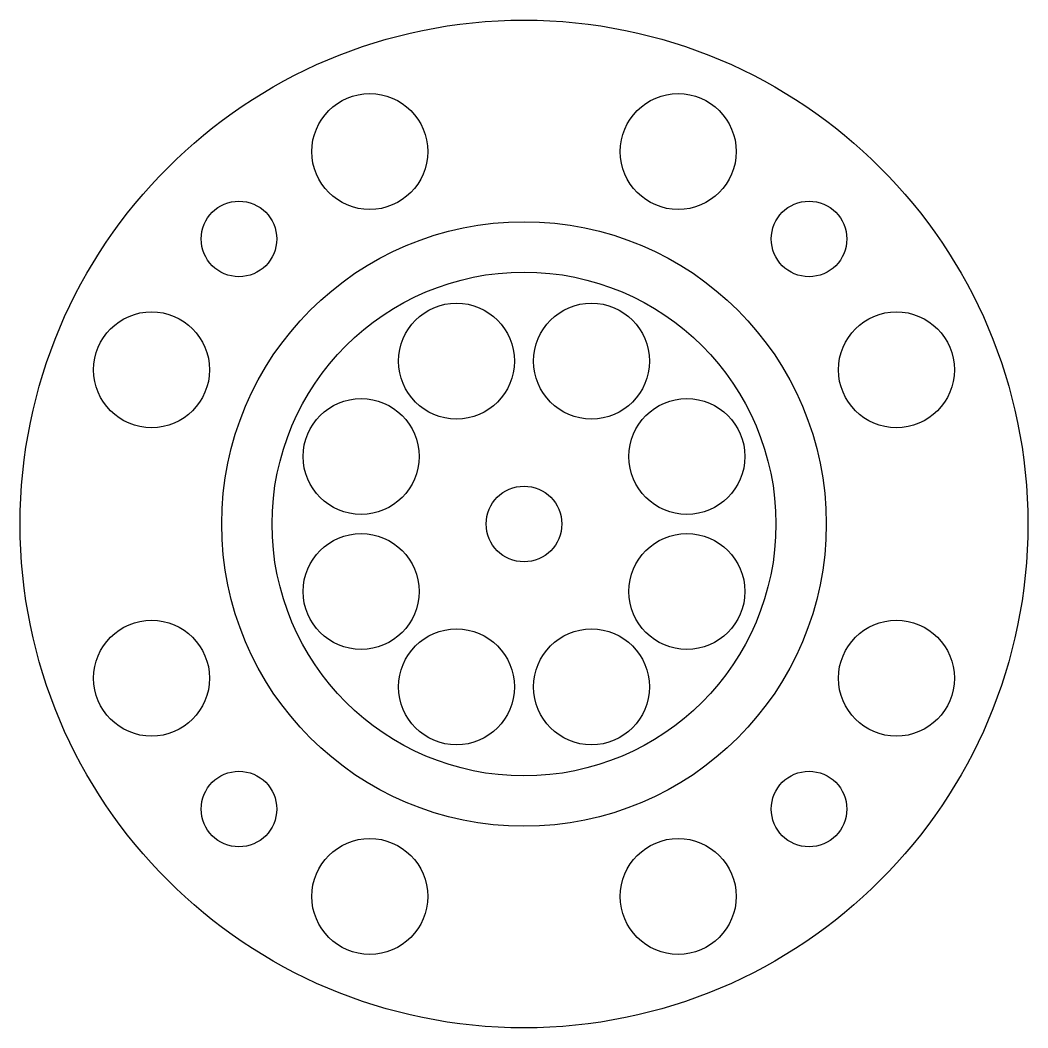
# Model space of a CAD drawing. Header units: millimetres. Extents: x 5 to 45, y 5 to 45.
import ezdxf

# ---------------------------------------------------------------- set-up
doc = ezdxf.new("R2010")
doc.units = ezdxf.units.MM
doc.layers.add('CNC', color=7, linetype='Continuous')

# ---------------------------------------------------------------- blocks, each defined once
blk = doc.blocks.new('GFH Screw Hole')
blk.add_circle((0, 0), 1.5)

msp = doc.modelspace()

# ---------------------------------------------------------------- linework, layer by layer
at = {"layer": 'CNC'}
for centre, radius in [((25, 25), 20), ((18.877, 39.782), 2.3), ((31.123, 39.782), 2.3), ((25, 25), 12), ((25, 25), 10), ((22.321, 31.467), 2.3), ((27.679, 31.467), 2.3), ((10.218, 31.123), 2.3), ((39.782, 31.123), 2.3), ((18.533, 27.679), 2.3), ((31.467, 27.679), 2.3), ((18.533, 22.321), 2.3), ((31.467, 22.321), 2.3), ((10.218, 18.877), 2.3), ((22.321, 18.533), 2.3), ((27.679, 18.533), 2.3), ((39.782, 18.877), 2.3), ((18.877, 10.218), 2.3), ((31.123, 10.218), 2.3)]:
    msp.add_circle(centre, radius, dxfattribs=at)

# ---------------------------------------------------------------- block references
for p, rotation in [((13.686, 36.314), 135), ((36.314, 36.314), 45.00000000000001), ((25, 25), 22.5), ((13.686, 13.686), 45.00000000000001), ((36.314, 13.686), 135)]:
    msp.add_blockref('GFH Screw Hole', p, dxfattribs=dict(at, rotation=rotation))

doc.saveas('drawing.dxf')
